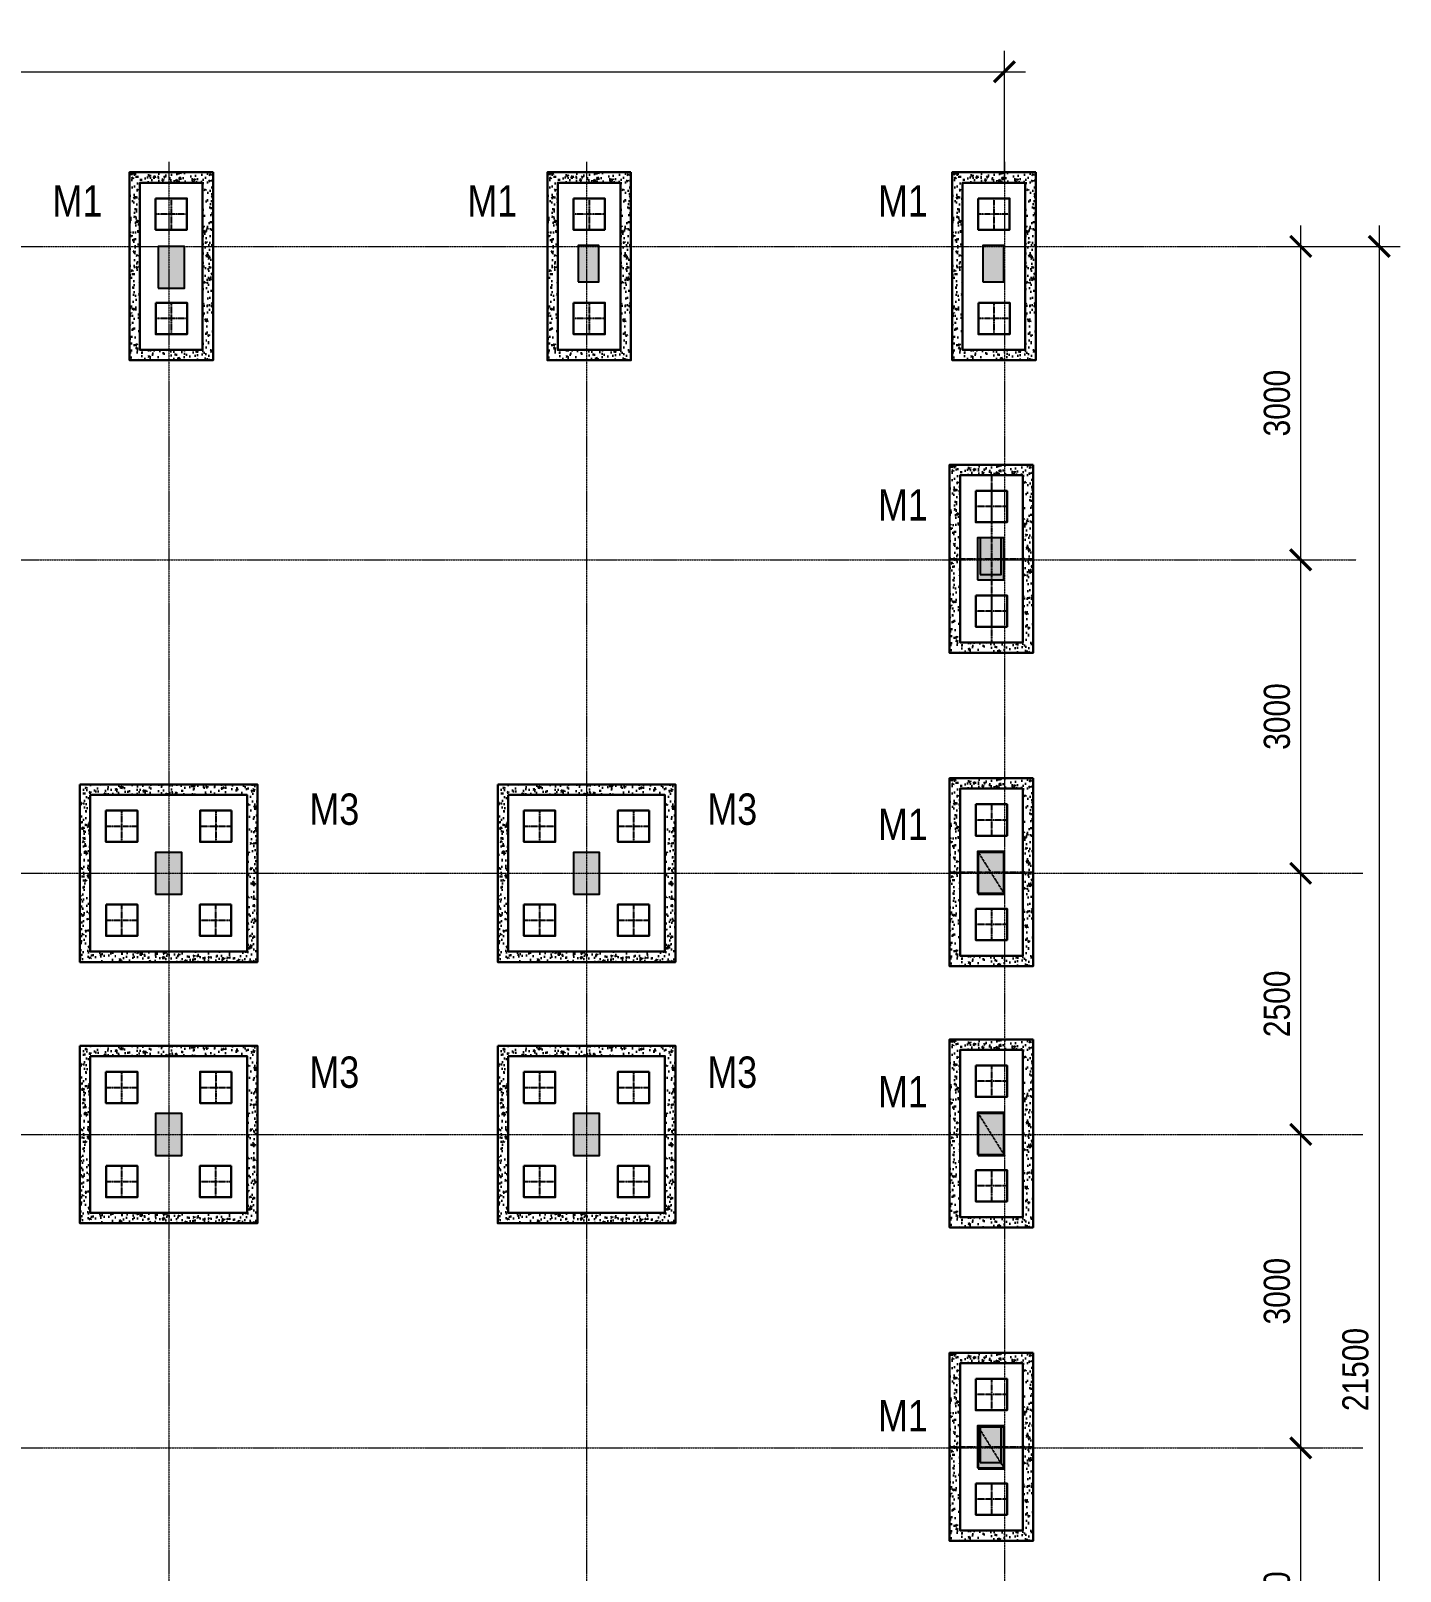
# Model space of a CAD drawing. Header units: inches. Extents: x -995865 to -814036, y 3430062 to 3602072.
# Drawn here: x -827144 to -814036, y 3499100 to 3513844 of the extents above; entities that cross this region are included whole.
import ezdxf

# ---------------------------------------------------------------- set-up
doc = ezdxf.new("R2010")
doc.units = ezdxf.units.IN
doc.header["$LTSCALE"] = 2.8
doc.header["$MEASUREMENT"] = 0
doc.linetypes.add('CENTERX2', pattern=[4, 2.5, -0.5, 0.5, -0.5])
doc.linetypes.add('DASHEDX2', pattern=[1.5, 1, -0.5])
for name, color, linetype, lineweight in [('5.TRUC', 1, 'CENTERX2', 13), ('duongkichthuoc', 4, 'Continuous', 13), ('NET BAO', 4, 'Continuous', 30)]:
    doc.layers.add(name, color=color, linetype=linetype, lineweight=lineweight)
for name, color, linetype in [('cot', 1, 'Continuous'), ('NETDUTDUT', 3, 'DASHEDX2'), ('text', 3, 'Continuous')]:
    doc.layers.add(name, color=color, linetype=linetype)
doc.styles.add('Helve-Condense', font='VHELVCN0.TTF')
doc.dimstyles.new('TL100', dxfattribs={"dimscale": 100, "dimtxt": 2.5, "dimasz": 2, "dimexe": 2, "dimexo": 1, "dimgap": 1, "dimtad": 1, "dimdec": 0, "dimzin": 0, "dimdsep": 46, "dimtxsty": 'Helve-Condense', "dimblk": 'ARCHTICK', "dimcen": 2, "dimdle": 2, "dimclrd": 256, "dimclre": 256, "dimclrt": 7, "dimadec": 0, "dimazin": 0, "dimtfac": 0.004, "dimtdec": 0, "dimtmove": 2, "dimatfit": 3, "dimfxl": 1, "dimtolj": 1, "dimtzin": 0, "dimlwd": 9, "dimlwe": 20, "dimarcsym": 1})

# ---------------------------------------------------------------- blocks, each defined once
blk = doc.blocks.new('_ArchTick')
at = {"color": 0, "linetype": 'ByBlock', "const_width": 0.15}
blk.add_lwpolyline([(-0.5, -0.5), (0.5, 0.5)], dxfattribs=at)
blk = doc.blocks.new('*D1065')
at = {"layer": 'DEFPOINTS', "color": 0}
for p in [(-817824, 3513452), (-846324, 3512304), (-817824, 3512304)]:
    blk.add_point(p, dxfattribs=at)
at = {"layer": 'duongkichthuoc', "linetype": 'Continuous', "lineweight": 20}
for p, q in [((-846324, 3512404), (-846324, 3513652)), ((-817824, 3512404), (-817824, 3513652))]:
    blk.add_line(p, q, dxfattribs=at)
at = {"layer": 'duongkichthuoc', "linetype": 'Continuous', "lineweight": 9}
blk.add_line((-846524, 3513452), (-817624, 3513452), dxfattribs=at)
at = {"layer": 'duongkichthuoc', "lineweight": 9, "xscale": 200, "yscale": 200, "zscale": 200, "rotation": 180}
blk.add_blockref('_ArchTick', (-846324, 3513452), dxfattribs=at)
at = {"layer": 'duongkichthuoc', "lineweight": 9, "xscale": 200, "yscale": 200, "zscale": 200}
blk.add_blockref('_ArchTick', (-817824, 3513452), dxfattribs=at)
at = {"layer": 'duongkichthuoc', "color": 7, "insert": (-832074, 3513679), "char_height": 250, "attachment_point": 5, "style": 'Helve-Condense'}
blk.add_mtext('\\A1;28500', dxfattribs=at)
blk = doc.blocks.new('*D1067')
at = {"layer": 'DEFPOINTS', "color": 0}
for p in [(-815423, 3500280), (-814988, 3500280), (-815882, 3497280)]:
    blk.add_point(p, dxfattribs=at)
at = {"layer": 'duongkichthuoc', "linetype": 'Continuous', "lineweight": 9}
blk.add_line((-814988, 3497080), (-814988, 3500480), dxfattribs=at)
at = {"layer": 'duongkichthuoc', "linetype": 'Continuous', "lineweight": 20}
for p, q in [((-815323, 3500280), (-814788, 3500280)), ((-815782, 3497280), (-814788, 3497280))]:
    blk.add_line(p, q, dxfattribs=at)
at = {"layer": 'duongkichthuoc', "lineweight": 9, "xscale": 200, "yscale": 200, "zscale": 200}
for p, rotation in [((-814988, 3500280), 90), ((-814988, 3497280), 270)]:
    blk.add_blockref('_ArchTick', p, dxfattribs=dict(at, rotation=rotation))
at = {"layer": 'duongkichthuoc', "color": 7, "insert": (-815215, 3498780), "char_height": 250, "attachment_point": 5, "rotation": 90, "style": 'Helve-Condense'}
blk.add_mtext('\\A1;3000', dxfattribs=at)
blk = doc.blocks.new('*D1068')
at = {"layer": 'DEFPOINTS', "color": 0}
for p in [(-815097, 3503280), (-814988, 3503280), (-815423, 3500280)]:
    blk.add_point(p, dxfattribs=at)
at = {"layer": 'duongkichthuoc', "linetype": 'Continuous', "lineweight": 9}
blk.add_line((-814988, 3500080), (-814988, 3503480), dxfattribs=at)
at = {"layer": 'duongkichthuoc', "linetype": 'Continuous', "lineweight": 20}
for p, q in [((-814997, 3503280), (-814788, 3503280)), ((-815323, 3500280), (-814788, 3500280))]:
    blk.add_line(p, q, dxfattribs=at)
at = {"layer": 'duongkichthuoc', "lineweight": 9, "xscale": 200, "yscale": 200, "zscale": 200}
for p, rotation in [((-814988, 3503280), 90), ((-814988, 3500280), 270)]:
    blk.add_blockref('_ArchTick', p, dxfattribs=dict(at, rotation=rotation))
at = {"layer": 'duongkichthuoc', "color": 7, "insert": (-815215, 3501780), "char_height": 250, "attachment_point": 5, "rotation": 90, "style": 'Helve-Condense'}
blk.add_mtext('\\A1;3000', dxfattribs=at)
blk = doc.blocks.new('*D1069')
at = {"layer": 'DEFPOINTS', "color": 0}
for p in [(-815097, 3505780), (-814988, 3505780), (-815097, 3503280)]:
    blk.add_point(p, dxfattribs=at)
at = {"layer": 'duongkichthuoc', "linetype": 'Continuous', "lineweight": 9}
blk.add_line((-814988, 3503080), (-814988, 3505980), dxfattribs=at)
at = {"layer": 'duongkichthuoc', "linetype": 'Continuous', "lineweight": 20}
for p, q in [((-814997, 3505780), (-814788, 3505780)), ((-814997, 3503280), (-814788, 3503280))]:
    blk.add_line(p, q, dxfattribs=at)
at = {"layer": 'duongkichthuoc', "lineweight": 9, "xscale": 200, "yscale": 200, "zscale": 200}
for p, rotation in [((-814988, 3505780), 90), ((-814988, 3503280), 270)]:
    blk.add_blockref('_ArchTick', p, dxfattribs=dict(at, rotation=rotation))
at = {"layer": 'duongkichthuoc', "color": 7, "insert": (-815215, 3504530), "char_height": 250, "attachment_point": 5, "rotation": 90, "style": 'Helve-Condense'}
blk.add_mtext('\\A1;2500', dxfattribs=at)
blk = doc.blocks.new('*D1070')
at = {"layer": 'DEFPOINTS', "color": 0}
for p in [(-815097, 3508780), (-814988, 3508780), (-815097, 3505780)]:
    blk.add_point(p, dxfattribs=at)
at = {"layer": 'duongkichthuoc', "linetype": 'Continuous', "lineweight": 9}
blk.add_line((-814988, 3505580), (-814988, 3508980), dxfattribs=at)
at = {"layer": 'duongkichthuoc', "linetype": 'Continuous', "lineweight": 20}
for p, q in [((-814997, 3508780), (-814788, 3508780)), ((-814997, 3505780), (-814788, 3505780))]:
    blk.add_line(p, q, dxfattribs=at)
at = {"layer": 'duongkichthuoc', "lineweight": 9, "xscale": 200, "yscale": 200, "zscale": 200}
for p, rotation in [((-814988, 3508780), 90), ((-814988, 3505780), 270)]:
    blk.add_blockref('_ArchTick', p, dxfattribs=dict(at, rotation=rotation))
at = {"layer": 'duongkichthuoc', "color": 7, "insert": (-815215, 3507280), "char_height": 250, "attachment_point": 5, "rotation": 90, "style": 'Helve-Condense'}
blk.add_mtext('\\A1;3000', dxfattribs=at)
blk = doc.blocks.new('*D1071')
at = {"layer": 'DEFPOINTS', "color": 0}
for p in [(-815097, 3511780), (-814988, 3511780), (-815097, 3508780)]:
    blk.add_point(p, dxfattribs=at)
at = {"layer": 'duongkichthuoc', "linetype": 'Continuous', "lineweight": 9}
blk.add_line((-814988, 3508580), (-814988, 3511980), dxfattribs=at)
at = {"layer": 'duongkichthuoc', "linetype": 'Continuous', "lineweight": 20}
for p, q in [((-814997, 3511780), (-814788, 3511780)), ((-814997, 3508780), (-814788, 3508780))]:
    blk.add_line(p, q, dxfattribs=at)
at = {"layer": 'duongkichthuoc', "lineweight": 9, "xscale": 200, "yscale": 200, "zscale": 200}
for p, rotation in [((-814988, 3511780), 90), ((-814988, 3508780), 270)]:
    blk.add_blockref('_ArchTick', p, dxfattribs=dict(at, rotation=rotation))
at = {"layer": 'duongkichthuoc', "color": 7, "insert": (-815215, 3510280), "char_height": 250, "attachment_point": 5, "rotation": 90, "style": 'Helve-Condense'}
blk.add_mtext('\\A1;3000', dxfattribs=at)
blk = doc.blocks.new('*D1072')
at = {"layer": 'DEFPOINTS', "color": 0}
for p in [(-815408, 3511780), (-815044, 3490280), (-814236, 3490280)]:
    blk.add_point(p, dxfattribs=at)
at = {"layer": 'duongkichthuoc', "linetype": 'Continuous', "lineweight": 9}
blk.add_line((-814236, 3511980), (-814236, 3490080), dxfattribs=at)
at = {"layer": 'duongkichthuoc', "linetype": 'Continuous', "lineweight": 20}
for p, q in [((-815308, 3511780), (-814036, 3511780)), ((-814944, 3490280), (-814036, 3490280))]:
    blk.add_line(p, q, dxfattribs=at)
at = {"layer": 'duongkichthuoc', "lineweight": 9, "xscale": 200, "yscale": 200, "zscale": 200}
for p, rotation in [((-814236, 3511780), 90), ((-814236, 3490280), 270)]:
    blk.add_blockref('_ArchTick', p, dxfattribs=dict(at, rotation=rotation))
at = {"layer": 'duongkichthuoc', "color": 7, "insert": (-814463, 3501030), "char_height": 250, "attachment_point": 5, "rotation": 90, "style": 'Helve-Condense'}
blk.add_mtext('\\A1;21500', dxfattribs=at)

msp = doc.modelspace()

# ---------------------------------------------------------------- hatches: boundary and pattern name
at = {"layer": 'cot'}
for points in [[(-825924.3, 3511379.7), (-825674.3, 3511379.7), (-825674.3, 3511779.7), (-825924.3, 3511779.7)], [(-821905.6, 3511439.9), (-821705.6, 3511439.9), (-821705.6, 3511789.9), (-821905.6, 3511789.9)], [(-818030.6, 3511439.9), (-817830.6, 3511439.9), (-817830.6, 3511789.9), (-818030.6, 3511789.9)], [(-818080.6, 3508589.9), (-817830.6, 3508589.9), (-817830.6, 3508989.9), (-818080.6, 3508989.9)], [(-818055.6, 3508639.9), (-817855.6, 3508639.9), (-817855.6, 3508989.9), (-818055.6, 3508989.9)], [(-825949.3, 3505579.7), (-825699.3, 3505579.7), (-825699.3, 3505979.7), (-825949.3, 3505979.7)], [(-821949.3, 3505579.7), (-821699.3, 3505579.7), (-821699.3, 3505979.7), (-821949.3, 3505979.7)], [(-818080.6, 3505589.9), (-817830.6, 3505589.9), (-817830.6, 3505989.9), (-818080.6, 3505989.9)], [(-818074.3, 3505579.7), (-817824.3, 3505579.7), (-817824.3, 3505979.7), (-818074.3, 3505979.7)], [(-825949.3, 3503079.7), (-825699.3, 3503079.7), (-825699.3, 3503479.7), (-825949.3, 3503479.7)], [(-821949.3, 3503079.7), (-821699.3, 3503079.7), (-821699.3, 3503479.7), (-821949.3, 3503479.7)], [(-818080.6, 3503089.9), (-817830.6, 3503089.9), (-817830.6, 3503489.9), (-818080.6, 3503489.9)], [(-818074.3, 3503079.7), (-817824.3, 3503079.7), (-817824.3, 3503479.7), (-818074.3, 3503479.7)], [(-818080.6, 3500089.9), (-817830.6, 3500089.9), (-817830.6, 3500489.9), (-818080.6, 3500489.9)], [(-818074.3, 3500079.7), (-817824.3, 3500079.7), (-817824.3, 3500479.7), (-818074.3, 3500479.7)]]:
    msp.add_hatch(color=256, dxfattribs=at).paths.add_polyline_path(points)
at = {"layer": 'NET BAO'}
h = msp.add_hatch(dxfattribs=at)
h.set_pattern_fill('AR-CONC', color=256, scale=20, style=0)
h.set_pattern_definition([(50, (28582.43, 4283.61), (143.4520365, -12.550427), [15, -165]), (355, (28582.43, 4283.61), (-27.750267, 150.438427), [12, -132]), (100.4514, (28594.39, 4282.57), (115.7018763, 137.8879084), [12.748038, -140.2284224]), (46.1842, (28582.43, 4323.61), (213.44821, -33.103803), [22.5, -247.5]), (96.6356, (28600.22, 4320.85), (186.932541, 194.823574), [19.122058, -210.3426]), (351.1842, (28582.43, 4323.61), (186.932389, 194.82372), [18, -198]), (21, (28602.43, 4313.61), (119.3814104, -80.523778), [15, -165]), (326, (28602.43, 4313.61), (48.6630664, 145.030009), [12, -132]), (71.4514, (28612.38, 4306.9), (168.0445257, 64.5060993), [12.748038, -140.2284224]), (37.5, (28582.43, 4283.613), (2.43197106, 66.5787708), [0, -130.4, 0, -134, 0, -132.5]), (7.5, (28582.43, 4283.61), (52.6139075, 78.8823424), [0, -76.4, 0, -127.4, 0, -50.5]), (327.5, (28537.83, 4283.613), (106.7644872, -4.51097435), [0, -50, 0, -156, 0, -207]), (317.5, (28517.83, 4283.61), (116.6372339, 20.0209965), [0, -65, 0, -103.6, 0, -147])])
h.paths.add_polyline_path([(-826199.3, 3512489.9), (-826199.3, 3511589.9), (-826099.3, 3511589.9), (-826099.3, 3512389.9), (-825499.3, 3512389.9), (-825499.3, 3511589.9), (-825399.3, 3511589.9), (-825399.3, 3512489.9)])
h.paths.add_polyline_path([(-825399.3, 3511589.9), (-825499.3, 3511589.9), (-825499.3, 3510789.9), (-826099.3, 3510789.9), (-826099.3, 3511589.9), (-826199.3, 3511589.9), (-826199.3, 3510689.9), (-825399.3, 3510689.9)])
h = msp.add_hatch(dxfattribs=at)
h.set_pattern_fill('AR-CONC', color=256, scale=20, style=0)
h.set_pattern_definition([(50, (32582.43, 4283.61), (143.4520365, -12.550427), [15, -165]), (355, (32582.43, 4283.61), (-27.750267, 150.438427), [12, -132]), (100.4514, (32594.39, 4282.57), (115.7018763, 137.8879084), [12.748038, -140.2284224]), (46.1842, (32582.43, 4323.61), (213.44821, -33.103803), [22.5, -247.5]), (96.6356, (32600.22, 4320.85), (186.932541, 194.823574), [19.122058, -210.3426]), (351.1842, (32582.43, 4323.61), (186.932389, 194.82372), [18, -198]), (21, (32602.43, 4313.61), (119.3814104, -80.523778), [15, -165]), (326, (32602.43, 4313.61), (48.6630664, 145.030009), [12, -132]), (71.4514, (32612.38, 4306.9), (168.0445257, 64.5060993), [12.748038, -140.2284224]), (37.5, (32582.43, 4283.613), (2.43197106, 66.5787708), [0, -130.4, 0, -134, 0, -132.5]), (7.5, (32582.43, 4283.61), (52.6139075, 78.8823424), [0, -76.4, 0, -127.4, 0, -50.5]), (327.5, (32537.83, 4283.613), (106.7644872, -4.51097435), [0, -50, 0, -156, 0, -207]), (317.5, (32517.83, 4283.61), (116.6372339, 20.0209965), [0, -65, 0, -103.6, 0, -147])])
h.paths.add_polyline_path([(-822199.3, 3512489.9), (-822199.3, 3511589.9), (-822099.3, 3511589.9), (-822099.3, 3512389.9), (-821499.3, 3512389.9), (-821499.3, 3511589.9), (-821399.3, 3511589.9), (-821399.3, 3512489.9)])
h.paths.add_polyline_path([(-821399.3, 3511589.9), (-821499.3, 3511589.9), (-821499.3, 3510789.9), (-822099.3, 3510789.9), (-822099.3, 3511589.9), (-822199.3, 3511589.9), (-822199.3, 3510689.9), (-821399.3, 3510689.9)])
h = msp.add_hatch(dxfattribs=at)
h.set_pattern_fill('AR-CONC', color=256, scale=20, style=0)
h.set_pattern_definition([(50, (36457.43, 4283.61), (143.4520365, -12.550427), [15, -165]), (355, (36457.43, 4283.61), (-27.750267, 150.438427), [12, -132]), (100.4514, (36469.39, 4282.57), (115.7018763, 137.8879084), [12.748038, -140.2284224]), (46.1842, (36457.43, 4323.61), (213.44821, -33.103803), [22.5, -247.5]), (96.6356, (36475.22, 4320.85), (186.932541, 194.823574), [19.122058, -210.3426]), (351.1842, (36457.43, 4323.61), (186.932389, 194.82372), [18, -198]), (21, (36477.43, 4313.61), (119.3814104, -80.523778), [15, -165]), (326, (36477.43, 4313.61), (48.6630664, 145.030009), [12, -132]), (71.4514, (36487.38, 4306.9), (168.0445257, 64.5060993), [12.748038, -140.2284224]), (37.5, (36457.43, 4283.613), (2.43197106, 66.5787708), [0, -130.4, 0, -134, 0, -132.5]), (7.5, (36457.43, 4283.61), (52.6139075, 78.8823424), [0, -76.4, 0, -127.4, 0, -50.5]), (327.5, (36412.83, 4283.613), (106.7644872, -4.51097435), [0, -50, 0, -156, 0, -207]), (317.5, (36392.83, 4283.61), (116.6372339, 20.0209965), [0, -65, 0, -103.6, 0, -147])])
h.paths.add_polyline_path([(-818324.3, 3512489.9), (-818324.3, 3511589.9), (-818224.3, 3511589.9), (-818224.3, 3512389.9), (-817624.3, 3512389.9), (-817624.3, 3511589.9), (-817524.3, 3511589.9), (-817524.3, 3512489.9)])
h.paths.add_polyline_path([(-817524.3, 3511589.9), (-817624.3, 3511589.9), (-817624.3, 3510789.9), (-818224.3, 3510789.9), (-818224.3, 3511589.9), (-818324.3, 3511589.9), (-818324.3, 3510689.9), (-817524.3, 3510689.9)])
h = msp.add_hatch(dxfattribs=at)
h.set_pattern_fill('AR-CONC', color=256, scale=20, style=0)
h.set_pattern_definition([(50, (36432.43, 1483.61), (143.4520365, -12.550427), [15, -165]), (355, (36432.43, 1483.61), (-27.750267, 150.438427), [12, -132]), (100.4514, (36444.39, 1482.57), (115.7018763, 137.8879084), [12.748038, -140.2284224]), (46.1842, (36432.43, 1523.61), (213.44821, -33.103803), [22.5, -247.5]), (96.6356, (36450.22, 1520.85), (186.932541, 194.823574), [19.122058, -210.3426]), (351.1842, (36432.43, 1523.61), (186.932389, 194.82372), [18, -198]), (21, (36452.43, 1513.61), (119.3814104, -80.523778), [15, -165]), (326, (36452.43, 1513.61), (48.6630664, 145.030009), [12, -132]), (71.4514, (36462.38, 1506.9), (168.0445257, 64.5060993), [12.748038, -140.2284224]), (37.5, (36432.43, 1483.613), (2.43197106, 66.5787708), [0, -130.4, 0, -134, 0, -132.5]), (7.5, (36432.43, 1483.61), (52.6139075, 78.8823424), [0, -76.4, 0, -127.4, 0, -50.5]), (327.5, (36387.83, 1483.613), (106.7644872, -4.51097435), [0, -50, 0, -156, 0, -207]), (317.5, (36367.83, 1483.61), (116.6372339, 20.0209965), [0, -65, 0, -103.6, 0, -147])])
h.paths.add_polyline_path([(-818349.3, 3509689.9), (-818349.3, 3508789.9), (-818249.3, 3508789.9), (-818249.3, 3509589.9), (-817649.3, 3509589.9), (-817649.3, 3508789.9), (-817549.3, 3508789.9), (-817549.3, 3509689.9)])
h.paths.add_polyline_path([(-817549.3, 3508789.9), (-817649.3, 3508789.9), (-817649.3, 3507989.9), (-818249.3, 3507989.9), (-818249.3, 3508789.9), (-818349.3, 3508789.9), (-818349.3, 3507889.9), (-817549.3, 3507889.9)])
h = msp.add_hatch(dxfattribs=at)
h.set_pattern_fill('AR-CONC', color=256, scale=20, style=0)
h.set_pattern_definition([(50, (15130.48, 17713.96), (143.4520365, -12.550427), [15, -165]), (355, (15130.48, 17713.96), (-27.750267, 150.438427), [12, -132]), (100.4514, (15142.44, 17712.91), (115.7018763, 137.8879084), [12.748038, -140.2284224]), (46.1842, (15130.48, 17753.96), (213.44821, -33.103803), [22.5, -247.5]), (96.6356, (15148.27, 17751.2), (186.932541, 194.823574), [19.122058, -210.3426]), (351.1842, (15130.48, 17753.96), (186.932389, 194.82372), [18, -198]), (21, (15150.48, 17743.96), (119.3814104, -80.523778), [15, -165]), (326, (15150.48, 17743.96), (48.6630664, 145.030009), [12, -132]), (71.4514, (15160.43, 17737.25), (168.0445257, 64.5060993), [12.748038, -140.2284224]), (37.5, (15130.48, 17713.96), (2.4319711, 66.5787708), [0, -130.4, 0, -134, 0, -132.5]), (7.5, (15130.48, 17713.96), (52.6139075, 78.8823424), [0, -76.4, 0, -127.4, 0, -50.5]), (327.5, (15085.88, 17713.96), (106.7644872, -4.51097435), [0, -50, 0, -156, 0, -207]), (317.5, (15065.88, 17713.96), (116.6372339, 20.0209965), [0, -65, 0, -103.6, 0, -147])])
h.paths.add_polyline_path([(-826674.3, 3504929.7), (-824974.3, 3504929.7), (-824974.3, 3506629.7), (-826674.3, 3506629.7)])
h.paths.add_polyline_path([(-826574.3, 3505029.7), (-825074.3, 3505029.7), (-825074.3, 3506529.7), (-826574.3, 3506529.7)], flags=16)
h = msp.add_hatch(dxfattribs=at)
h.set_pattern_fill('AR-CONC', color=256, scale=20, style=0)
h.set_pattern_definition([(50, (19130.48, 17713.96), (143.4520365, -12.550427), [15, -165]), (355, (19130.48, 17713.96), (-27.750267, 150.438427), [12, -132]), (100.4514, (19142.44, 17712.91), (115.7018763, 137.8879084), [12.748038, -140.2284224]), (46.1842, (19130.48, 17753.96), (213.44821, -33.103803), [22.5, -247.5]), (96.6356, (19148.27, 17751.2), (186.932541, 194.823574), [19.122058, -210.3426]), (351.1842, (19130.48, 17753.96), (186.932389, 194.82372), [18, -198]), (21, (19150.48, 17743.96), (119.3814104, -80.523778), [15, -165]), (326, (19150.48, 17743.96), (48.6630664, 145.030009), [12, -132]), (71.4514, (19160.43, 17737.25), (168.0445257, 64.5060993), [12.748038, -140.2284224]), (37.5, (19130.48, 17713.96), (2.4319711, 66.5787708), [0, -130.4, 0, -134, 0, -132.5]), (7.5, (19130.48, 17713.96), (52.6139075, 78.8823424), [0, -76.4, 0, -127.4, 0, -50.5]), (327.5, (19085.88, 17713.96), (106.7644872, -4.51097435), [0, -50, 0, -156, 0, -207]), (317.5, (19065.88, 17713.96), (116.6372339, 20.0209965), [0, -65, 0, -103.6, 0, -147])])
h.paths.add_polyline_path([(-822674.3, 3504929.7), (-820974.3, 3504929.7), (-820974.3, 3506629.7), (-822674.3, 3506629.7)])
h.paths.add_polyline_path([(-822574.3, 3505029.7), (-821074.3, 3505029.7), (-821074.3, 3506529.7), (-822574.3, 3506529.7)], flags=16)
h = msp.add_hatch(dxfattribs=at)
h.set_pattern_fill('AR-CONC', color=256, scale=20, style=0)
h.set_pattern_definition([(50, (36432.43, -1516.39), (143.4520365, -12.550427), [15, -165]), (355, (36432.43, -1516.39), (-27.750267, 150.438427), [12, -132]), (100.4514, (36444.39, -1517.43), (115.7018763, 137.8879084), [12.748038, -140.2284224]), (46.1842, (36432.43, -1476.39), (213.44821, -33.103803), [22.5, -247.5]), (96.6356, (36450.22, -1479.15), (186.932541, 194.823574), [19.122058, -210.3426]), (351.1842, (36432.43, -1476.39), (186.932389, 194.82372), [18, -198]), (21, (36452.43, -1486.39), (119.3814104, -80.523778), [15, -165]), (326, (36452.43, -1486.39), (48.6630664, 145.030009), [12, -132]), (71.4514, (36462.38, -1493.1), (168.0445257, 64.5060993), [12.748038, -140.2284224]), (37.5, (36432.43, -1516.387), (2.43197106, 66.5787708), [0, -130.4, 0, -134, 0, -132.5]), (7.5, (36432.43, -1516.39), (52.6139075, 78.8823424), [0, -76.4, 0, -127.4, 0, -50.5]), (327.5, (36387.83, -1516.387), (106.7644872, -4.51097435), [0, -50, 0, -156, 0, -207]), (317.5, (36367.83, -1516.39), (116.6372339, 20.0209965), [0, -65, 0, -103.6, 0, -147])])
h.paths.add_polyline_path([(-818349.3, 3506689.9), (-818349.3, 3505789.9), (-818249.3, 3505789.9), (-818249.3, 3506589.9), (-817649.3, 3506589.9), (-817649.3, 3505789.9), (-817549.3, 3505789.9), (-817549.3, 3506689.9)])
h.paths.add_polyline_path([(-817549.3, 3505789.9), (-817649.3, 3505789.9), (-817649.3, 3504989.9), (-818249.3, 3504989.9), (-818249.3, 3505789.9), (-818349.3, 3505789.9), (-818349.3, 3504889.9), (-817549.3, 3504889.9)])
h = msp.add_hatch(dxfattribs=at)
h.set_pattern_fill('AR-CONC', color=256, scale=20, style=0)
h.set_pattern_definition([(50, (15130.48, 15213.96), (143.4520365, -12.550427), [15, -165]), (355, (15130.48, 15213.96), (-27.750267, 150.438427), [12, -132]), (100.4514, (15142.44, 15212.91), (115.7018763, 137.8879084), [12.748038, -140.2284224]), (46.1842, (15130.48, 15253.96), (213.44821, -33.103803), [22.5, -247.5]), (96.6356, (15148.27, 15251.2), (186.932541, 194.823574), [19.122058, -210.3426]), (351.1842, (15130.48, 15253.96), (186.932389, 194.82372), [18, -198]), (21, (15150.48, 15243.96), (119.3814104, -80.523778), [15, -165]), (326, (15150.48, 15243.96), (48.6630664, 145.030009), [12, -132]), (71.4514, (15160.43, 15237.25), (168.0445257, 64.5060993), [12.748038, -140.2284224]), (37.5, (15130.48, 15213.96), (2.4319711, 66.5787708), [0, -130.4, 0, -134, 0, -132.5]), (7.5, (15130.48, 15213.96), (52.6139075, 78.8823424), [0, -76.4, 0, -127.4, 0, -50.5]), (327.5, (15085.88, 15213.96), (106.7644872, -4.51097435), [0, -50, 0, -156, 0, -207]), (317.5, (15065.88, 15213.96), (116.6372339, 20.0209965), [0, -65, 0, -103.6, 0, -147])])
h.paths.add_polyline_path([(-826674.3, 3502429.7), (-824974.3, 3502429.7), (-824974.3, 3504129.7), (-826674.3, 3504129.7)])
h.paths.add_polyline_path([(-826574.3, 3502529.7), (-825074.3, 3502529.7), (-825074.3, 3504029.7), (-826574.3, 3504029.7)], flags=16)
h = msp.add_hatch(dxfattribs=at)
h.set_pattern_fill('AR-CONC', color=256, scale=20, style=0)
h.set_pattern_definition([(50, (19130.48, 15213.96), (143.4520365, -12.550427), [15, -165]), (355, (19130.48, 15213.96), (-27.750267, 150.438427), [12, -132]), (100.4514, (19142.44, 15212.91), (115.7018763, 137.8879084), [12.748038, -140.2284224]), (46.1842, (19130.48, 15253.96), (213.44821, -33.103803), [22.5, -247.5]), (96.6356, (19148.27, 15251.2), (186.932541, 194.823574), [19.122058, -210.3426]), (351.1842, (19130.48, 15253.96), (186.932389, 194.82372), [18, -198]), (21, (19150.48, 15243.96), (119.3814104, -80.523778), [15, -165]), (326, (19150.48, 15243.96), (48.6630664, 145.030009), [12, -132]), (71.4514, (19160.43, 15237.25), (168.0445257, 64.5060993), [12.748038, -140.2284224]), (37.5, (19130.48, 15213.96), (2.4319711, 66.5787708), [0, -130.4, 0, -134, 0, -132.5]), (7.5, (19130.48, 15213.96), (52.6139075, 78.8823424), [0, -76.4, 0, -127.4, 0, -50.5]), (327.5, (19085.88, 15213.96), (106.7644872, -4.51097435), [0, -50, 0, -156, 0, -207]), (317.5, (19065.88, 15213.96), (116.6372339, 20.0209965), [0, -65, 0, -103.6, 0, -147])])
h.paths.add_polyline_path([(-822674.3, 3502429.7), (-820974.3, 3502429.7), (-820974.3, 3504129.7), (-822674.3, 3504129.7)])
h.paths.add_polyline_path([(-822574.3, 3502529.7), (-821074.3, 3502529.7), (-821074.3, 3504029.7), (-822574.3, 3504029.7)], flags=16)
h = msp.add_hatch(dxfattribs=at)
h.set_pattern_fill('AR-CONC', color=256, scale=20, style=0)
h.set_pattern_definition([(50, (36432.43, -4016.39), (143.4520365, -12.550427), [15, -165]), (355, (36432.43, -4016.39), (-27.750267, 150.438427), [12, -132]), (100.4514, (36444.39, -4017.43), (115.7018763, 137.8879084), [12.748038, -140.2284224]), (46.1842, (36432.43, -3976.39), (213.44821, -33.103803), [22.5, -247.5]), (96.6356, (36450.22, -3979.15), (186.932541, 194.823574), [19.122058, -210.3426]), (351.1842, (36432.43, -3976.39), (186.932389, 194.82372), [18, -198]), (21, (36452.43, -3986.39), (119.3814104, -80.523778), [15, -165]), (326, (36452.43, -3986.39), (48.6630664, 145.030009), [12, -132]), (71.4514, (36462.38, -3993.1), (168.0445257, 64.5060993), [12.748038, -140.2284224]), (37.5, (36432.43, -4016.387), (2.43197106, 66.5787708), [0, -130.4, 0, -134, 0, -132.5]), (7.5, (36432.43, -4016.39), (52.6139075, 78.8823424), [0, -76.4, 0, -127.4, 0, -50.5]), (327.5, (36387.83, -4016.387), (106.7644872, -4.51097435), [0, -50, 0, -156, 0, -207]), (317.5, (36367.83, -4016.39), (116.6372339, 20.0209965), [0, -65, 0, -103.6, 0, -147])])
h.paths.add_polyline_path([(-818349.3, 3504189.9), (-818349.3, 3503289.9), (-818249.3, 3503289.9), (-818249.3, 3504089.9), (-817649.3, 3504089.9), (-817649.3, 3503289.9), (-817549.3, 3503289.9), (-817549.3, 3504189.9)])
h.paths.add_polyline_path([(-817549.3, 3503289.9), (-817649.3, 3503289.9), (-817649.3, 3502489.9), (-818249.3, 3502489.9), (-818249.3, 3503289.9), (-818349.3, 3503289.9), (-818349.3, 3502389.9), (-817549.3, 3502389.9)])
h = msp.add_hatch(dxfattribs=at)
h.set_pattern_fill('AR-CONC', color=256, scale=20, style=0)
h.set_pattern_definition([(50, (36432.43, -7016.39), (143.4520365, -12.550427), [15, -165]), (355, (36432.43, -7016.39), (-27.750267, 150.438427), [12, -132]), (100.4514, (36444.39, -7017.43), (115.7018763, 137.8879084), [12.748038, -140.2284224]), (46.1842, (36432.43, -6976.39), (213.44821, -33.103803), [22.5, -247.5]), (96.6356, (36450.22, -6979.15), (186.932541, 194.823574), [19.122058, -210.3426]), (351.1842, (36432.43, -6976.39), (186.932389, 194.82372), [18, -198]), (21, (36452.43, -6986.39), (119.3814104, -80.523778), [15, -165]), (326, (36452.43, -6986.39), (48.6630664, 145.030009), [12, -132]), (71.4514, (36462.38, -6993.1), (168.0445257, 64.5060993), [12.748038, -140.2284224]), (37.5, (36432.43, -7016.387), (2.43197106, 66.5787708), [0, -130.4, 0, -134, 0, -132.5]), (7.5, (36432.43, -7016.39), (52.6139075, 78.8823424), [0, -76.4, 0, -127.4, 0, -50.5]), (327.5, (36387.83, -7016.387), (106.7644872, -4.51097435), [0, -50, 0, -156, 0, -207]), (317.5, (36367.83, -7016.39), (116.6372339, 20.0209965), [0, -65, 0, -103.6, 0, -147])])
h.paths.add_polyline_path([(-818349.3, 3501189.9), (-818349.3, 3500289.9), (-818249.3, 3500289.9), (-818249.3, 3501089.9), (-817649.3, 3501089.9), (-817649.3, 3500289.9), (-817549.3, 3500289.9), (-817549.3, 3501189.9)])
h.paths.add_polyline_path([(-817549.3, 3500289.9), (-817649.3, 3500289.9), (-817649.3, 3499489.9), (-818249.3, 3499489.9), (-818249.3, 3500289.9), (-818349.3, 3500289.9), (-818349.3, 3499389.9), (-817549.3, 3499389.9)])

# ---------------------------------------------------------------- linework, layer by layer
at = {"layer": '5.TRUC'}
for points in [[(-825824.3, 3512588.3), (-825824.3, 3486121.6)], [(-821824.3, 3512588.3), (-821824.3, 3486121.6)], [(-817824.3, 3512588.3), (-817824.3, 3486121.6)], [(-849726.5, 3511779.7), (-814392.8, 3511779.7)], [(-849792, 3508779.7), (-814458.3, 3508779.7)], [(-849726.5, 3505779.7), (-814392.8, 3505779.7)], [(-849726.5, 3503279.7), (-814392.8, 3503279.7)], [(-849726.5, 3500279.7), (-814392.8, 3500279.7)]]:
    msp.add_lwpolyline(points, dxfattribs=at)
at = {"layer": 'cot'}
for points in [[(-825924.3, 3511379.7), (-825674.3, 3511379.7), (-825674.3, 3511779.7), (-825924.3, 3511779.7)], [(-821905.6, 3511439.9), (-821705.6, 3511439.9), (-821705.6, 3511789.9), (-821905.6, 3511789.9)], [(-818030.6, 3511439.9), (-817830.6, 3511439.9), (-817830.6, 3511789.9), (-818030.6, 3511789.9)], [(-818080.6, 3508589.9), (-817830.6, 3508589.9), (-817830.6, 3508989.9), (-818080.6, 3508989.9)], [(-818055.6, 3508639.9), (-817855.6, 3508639.9), (-817855.6, 3508989.9), (-818055.6, 3508989.9)], [(-825949.3, 3505579.7), (-825699.3, 3505579.7), (-825699.3, 3505979.7), (-825949.3, 3505979.7)], [(-821949.3, 3505579.7), (-821699.3, 3505579.7), (-821699.3, 3505979.7), (-821949.3, 3505979.7)], [(-818080.6, 3505589.9), (-817830.6, 3505589.9), (-817830.6, 3505989.9), (-818080.6, 3505989.9)], [(-818074.3, 3505579.7), (-817824.3, 3505579.7), (-817824.3, 3505979.7), (-818074.3, 3505979.7)], [(-825949.3, 3503079.7), (-825699.3, 3503079.7), (-825699.3, 3503479.7), (-825949.3, 3503479.7)], [(-825949.3, 3503079.7), (-825699.3, 3503079.7), (-825699.3, 3503479.7), (-825949.3, 3503479.7)], [(-821949.3, 3503079.7), (-821699.3, 3503079.7), (-821699.3, 3503479.7), (-821949.3, 3503479.7)], [(-818080.6, 3503089.9), (-817830.6, 3503089.9), (-817830.6, 3503489.9), (-818080.6, 3503489.9)], [(-818074.3, 3503079.7), (-817824.3, 3503079.7), (-817824.3, 3503479.7), (-818074.3, 3503479.7)], [(-818080.6, 3500089.9), (-817830.6, 3500089.9), (-817830.6, 3500489.9), (-818080.6, 3500489.9)], [(-818074.3, 3500079.7), (-817824.3, 3500079.7), (-817824.3, 3500479.7), (-818074.3, 3500479.7)], [(-818055.6, 3500139.9), (-817855.6, 3500139.9), (-817855.6, 3500489.9), (-818055.6, 3500489.9)]]:
    msp.add_lwpolyline(points, close=True, dxfattribs=at)
at = {"layer": 'NET BAO'}
for p, q in [((-824974.3, 3506629.7), (-826674.3, 3506629.7)), ((-826674.3, 3506629.7), (-826674.3, 3504929.7)), ((-824974.3, 3506629.7), (-824974.3, 3504929.7)), ((-820974.3, 3506629.7), (-822674.3, 3506629.7)), ((-822674.3, 3506629.7), (-822674.3, 3504929.7)), ((-820974.3, 3506629.7), (-820974.3, 3504929.7)), ((-825074.3, 3506529.7), (-826574.3, 3506529.7)), ((-826574.3, 3506529.7), (-826574.3, 3505029.7)), ((-825074.3, 3505029.7), (-825074.3, 3506529.7)), ((-825074.3, 3506529.7), (-825074.3, 3505029.7)), ((-821074.3, 3506529.7), (-822574.3, 3506529.7)), ((-822574.3, 3506529.7), (-822574.3, 3505029.7)), ((-821074.3, 3505029.7), (-821074.3, 3506529.7)), ((-821074.3, 3506529.7), (-821074.3, 3505029.7)), ((-826574.3, 3505029.7), (-825074.3, 3505029.7)), ((-822574.3, 3505029.7), (-821074.3, 3505029.7)), ((-826674.3, 3504929.7), (-824974.3, 3504929.7)), ((-822674.3, 3504929.7), (-820974.3, 3504929.7)), ((-824974.3, 3504129.7), (-826674.3, 3504129.7)), ((-826674.3, 3504129.7), (-826674.3, 3502429.7)), ((-824974.3, 3504129.7), (-824974.3, 3502429.7)), ((-820974.3, 3504129.7), (-822674.3, 3504129.7)), ((-822674.3, 3504129.7), (-822674.3, 3502429.7)), ((-820974.3, 3504129.7), (-820974.3, 3502429.7)), ((-825074.3, 3504029.7), (-826574.3, 3504029.7)), ((-826574.3, 3504029.7), (-826574.3, 3502529.7)), ((-825074.3, 3502529.7), (-825074.3, 3504029.7)), ((-825074.3, 3504029.7), (-825074.3, 3502529.7)), ((-821074.3, 3504029.7), (-822574.3, 3504029.7)), ((-822574.3, 3504029.7), (-822574.3, 3502529.7)), ((-821074.3, 3502529.7), (-821074.3, 3504029.7)), ((-821074.3, 3504029.7), (-821074.3, 3502529.7)), ((-826574.3, 3502529.7), (-825074.3, 3502529.7)), ((-822574.3, 3502529.7), (-821074.3, 3502529.7)), ((-826674.3, 3502429.7), (-824974.3, 3502429.7)), ((-822674.3, 3502429.7), (-820974.3, 3502429.7))]:
    msp.add_line(p, q, dxfattribs=at)
for points in [[(-825399.3, 3512489.9), (-826199.3, 3512489.9), (-826199.3, 3510689.9), (-825399.3, 3510689.9)], [(-825499.3, 3512389.9), (-826099.3, 3512389.9), (-826099.3, 3510789.9), (-825499.3, 3510789.9)], [(-821399.3, 3512489.9), (-822199.3, 3512489.9), (-822199.3, 3510689.9), (-821399.3, 3510689.9)], [(-821499.3, 3512389.9), (-822099.3, 3512389.9), (-822099.3, 3510789.9), (-821499.3, 3510789.9)], [(-817524.3, 3512489.9), (-818324.3, 3512489.9), (-818324.3, 3510689.9), (-817524.3, 3510689.9)], [(-817624.3, 3512389.9), (-818224.3, 3512389.9), (-818224.3, 3510789.9), (-817624.3, 3510789.9)], [(-817549.3, 3509689.9), (-818349.3, 3509689.9), (-818349.3, 3507889.9), (-817549.3, 3507889.9)], [(-817649.3, 3509589.9), (-818249.3, 3509589.9), (-818249.3, 3507989.9), (-817649.3, 3507989.9)], [(-826674.3, 3506629.7), (-824974.3, 3506629.7), (-824974.3, 3504929.7), (-826674.3, 3504929.7)], [(-822674.3, 3506629.7), (-820974.3, 3506629.7), (-820974.3, 3504929.7), (-822674.3, 3504929.7)], [(-817549.3, 3506689.9), (-818349.3, 3506689.9), (-818349.3, 3504889.9), (-817549.3, 3504889.9)], [(-826574.3, 3506529.7), (-825074.3, 3506529.7), (-825074.3, 3505029.7), (-826574.3, 3505029.7)], [(-822574.3, 3506529.7), (-821074.3, 3506529.7), (-821074.3, 3505029.7), (-822574.3, 3505029.7)], [(-817649.3, 3506589.9), (-818249.3, 3506589.9), (-818249.3, 3504989.9), (-817649.3, 3504989.9)], [(-826674.3, 3504129.7), (-824974.3, 3504129.7), (-824974.3, 3502429.7), (-826674.3, 3502429.7)], [(-822674.3, 3504129.7), (-820974.3, 3504129.7), (-820974.3, 3502429.7), (-822674.3, 3502429.7)], [(-817549.3, 3504189.9), (-818349.3, 3504189.9), (-818349.3, 3502389.9), (-817549.3, 3502389.9)], [(-817649.3, 3504089.9), (-818249.3, 3504089.9), (-818249.3, 3502489.9), (-817649.3, 3502489.9)], [(-826574.3, 3504029.7), (-825074.3, 3504029.7), (-825074.3, 3502529.7), (-826574.3, 3502529.7)], [(-822574.3, 3504029.7), (-821074.3, 3504029.7), (-821074.3, 3502529.7), (-822574.3, 3502529.7)], [(-817549.3, 3501189.9), (-818349.3, 3501189.9), (-818349.3, 3499389.9), (-817549.3, 3499389.9)], [(-817649.3, 3501089.9), (-818249.3, 3501089.9), (-818249.3, 3499489.9), (-817649.3, 3499489.9)]]:
    msp.add_lwpolyline(points, close=True, dxfattribs=at)
at = {"layer": 'NET BAO', "color": 2}
for points in [[(-825949.3, 3512239.9), (-825949.3, 3511939.9), (-825649.3, 3511939.9), (-825649.3, 3512239.9)], [(-821949.3, 3512239.9), (-821949.3, 3511939.9), (-821649.3, 3511939.9), (-821649.3, 3512239.9)], [(-818074.3, 3512239.9), (-818074.3, 3511939.9), (-817774.3, 3511939.9), (-817774.3, 3512239.9)], [(-825948.4, 3511239.9), (-825948.4, 3510939.9), (-825648.4, 3510939.9), (-825648.4, 3511239.9)], [(-821948.4, 3511239.9), (-821948.4, 3510939.9), (-821648.4, 3510939.9), (-821648.4, 3511239.9)], [(-818073.4, 3511239.9), (-818073.4, 3510939.9), (-817773.4, 3510939.9), (-817773.4, 3511239.9)], [(-818099.3, 3509439.9), (-818099.3, 3509139.9), (-817799.3, 3509139.9), (-817799.3, 3509439.9)], [(-818098.4, 3508439.9), (-818098.4, 3508139.9), (-817798.4, 3508139.9), (-817798.4, 3508439.9)], [(-826424.3, 3506379.7), (-826424.3, 3506079.7), (-826124.3, 3506079.7), (-826124.3, 3506379.7)], [(-825224.3, 3506379.7), (-825224.3, 3506079.7), (-825524.3, 3506079.7), (-825524.3, 3506379.7)], [(-822424.3, 3506379.7), (-822424.3, 3506079.7), (-822124.3, 3506079.7), (-822124.3, 3506379.7)], [(-821224.3, 3506379.7), (-821224.3, 3506079.7), (-821524.3, 3506079.7), (-821524.3, 3506379.7)], [(-818099.3, 3506439.9), (-818099.3, 3506139.9), (-817799.3, 3506139.9), (-817799.3, 3506439.9)], [(-826423.4, 3505479.7), (-826423.4, 3505179.7), (-826123.4, 3505179.7), (-826123.4, 3505479.7)], [(-825225.2, 3505479.7), (-825225.2, 3505179.7), (-825525.2, 3505179.7), (-825525.2, 3505479.7)], [(-822423.4, 3505479.7), (-822423.4, 3505179.7), (-822123.4, 3505179.7), (-822123.4, 3505479.7)], [(-821225.2, 3505479.7), (-821225.2, 3505179.7), (-821525.2, 3505179.7), (-821525.2, 3505479.7)], [(-818098.4, 3505439.9), (-818098.4, 3505139.9), (-817798.4, 3505139.9), (-817798.4, 3505439.9)], [(-826424.3, 3503879.7), (-826424.3, 3503579.7), (-826124.3, 3503579.7), (-826124.3, 3503879.7)], [(-825224.3, 3503879.7), (-825224.3, 3503579.7), (-825524.3, 3503579.7), (-825524.3, 3503879.7)], [(-822424.3, 3503879.7), (-822424.3, 3503579.7), (-822124.3, 3503579.7), (-822124.3, 3503879.7)], [(-821224.3, 3503879.7), (-821224.3, 3503579.7), (-821524.3, 3503579.7), (-821524.3, 3503879.7)], [(-818099.3, 3503939.9), (-818099.3, 3503639.9), (-817799.3, 3503639.9), (-817799.3, 3503939.9)], [(-826423.4, 3502979.7), (-826423.4, 3502679.7), (-826123.4, 3502679.7), (-826123.4, 3502979.7)], [(-825225.2, 3502979.7), (-825225.2, 3502679.7), (-825525.2, 3502679.7), (-825525.2, 3502979.7)], [(-822423.4, 3502979.7), (-822423.4, 3502679.7), (-822123.4, 3502679.7), (-822123.4, 3502979.7)], [(-821225.2, 3502979.7), (-821225.2, 3502679.7), (-821525.2, 3502679.7), (-821525.2, 3502979.7)], [(-818098.4, 3502939.9), (-818098.4, 3502639.9), (-817798.4, 3502639.9), (-817798.4, 3502939.9)], [(-818099.3, 3500939.9), (-818099.3, 3500639.9), (-817799.3, 3500639.9), (-817799.3, 3500939.9)], [(-818098.4, 3499939.9), (-818098.4, 3499639.9), (-817798.4, 3499639.9), (-817798.4, 3499939.9)]]:
    msp.add_lwpolyline(points, close=True, dxfattribs=at)
at = {"layer": 'NETDUTDUT'}
for p, q in [((-825799.3, 3512239.9), (-825799.3, 3511939.9)), ((-821799.3, 3512239.9), (-821799.3, 3511939.9)), ((-817924.3, 3512239.9), (-817924.3, 3511939.9)), ((-825649.3, 3512089.9), (-825949.3, 3512089.9)), ((-821649.3, 3512089.9), (-821949.3, 3512089.9)), ((-817774.3, 3512089.9), (-818074.3, 3512089.9)), ((-825799.3, 3511239.9), (-825799.3, 3510939.9)), ((-821799.3, 3511239.9), (-821799.3, 3510939.9)), ((-817924.3, 3511239.9), (-817924.3, 3510939.9)), ((-825649.3, 3511089.9), (-825949.3, 3511089.9)), ((-821649.3, 3511089.9), (-821949.3, 3511089.9)), ((-817774.3, 3511089.9), (-818074.3, 3511089.9)), ((-817949.3, 3509589.9), (-817949.3, 3507989.9)), ((-817949.3, 3509439.9), (-817949.3, 3509139.9)), ((-817799.3, 3509289.9), (-818099.3, 3509289.9)), ((-818349.3, 3508789.9), (-817549.3, 3508789.9)), ((-817949.3, 3508439.9), (-817949.3, 3508139.9)), ((-817799.3, 3508289.9), (-818099.3, 3508289.9)), ((-826274.3, 3506379.7), (-826274.3, 3506079.7)), ((-825374.3, 3506379.7), (-825374.3, 3506079.7)), ((-822274.3, 3506379.7), (-822274.3, 3506079.7)), ((-821374.3, 3506379.7), (-821374.3, 3506079.7)), ((-817949.3, 3506439.9), (-817949.3, 3506139.9)), ((-826424.3, 3506229.7), (-826124.3, 3506229.7)), ((-825524.3, 3506229.7), (-825224.3, 3506229.7)), ((-822424.3, 3506229.7), (-822124.3, 3506229.7)), ((-821524.3, 3506229.7), (-821224.3, 3506229.7)), ((-817799.3, 3506289.9), (-818099.3, 3506289.9)), ((-818074.3, 3505979.7), (-817824.3, 3505579.7)), ((-818349.3, 3505789.9), (-817549.3, 3505789.9)), ((-826274.3, 3505479.7), (-826274.3, 3505179.7)), ((-825375.2, 3505479.7), (-825375.2, 3505179.7)), ((-822274.3, 3505479.7), (-822274.3, 3505179.7)), ((-821375.2, 3505479.7), (-821375.2, 3505179.7)), ((-817949.3, 3505439.9), (-817949.3, 3505139.9)), ((-826424.3, 3505329.7), (-826124.3, 3505329.7)), ((-825525.2, 3505329.7), (-825225.2, 3505329.7)), ((-822424.3, 3505329.7), (-822124.3, 3505329.7)), ((-821525.2, 3505329.7), (-821225.2, 3505329.7)), ((-817799.3, 3505289.9), (-818099.3, 3505289.9)), ((-826274.3, 3503879.7), (-826274.3, 3503579.7)), ((-825374.3, 3503879.7), (-825374.3, 3503579.7)), ((-822274.3, 3503879.7), (-822274.3, 3503579.7)), ((-821374.3, 3503879.7), (-821374.3, 3503579.7)), ((-817949.3, 3503939.9), (-817949.3, 3503639.9)), ((-826424.3, 3503729.7), (-826124.3, 3503729.7)), ((-825524.3, 3503729.7), (-825224.3, 3503729.7)), ((-822424.3, 3503729.7), (-822124.3, 3503729.7)), ((-821524.3, 3503729.7), (-821224.3, 3503729.7)), ((-817799.3, 3503789.9), (-818099.3, 3503789.9)), ((-818074.3, 3503479.7), (-817824.3, 3503079.7)), ((-826274.3, 3502979.7), (-826274.3, 3502679.7)), ((-825375.2, 3502979.7), (-825375.2, 3502679.7)), ((-822274.3, 3502979.7), (-822274.3, 3502679.7)), ((-821375.2, 3502979.7), (-821375.2, 3502679.7)), ((-817949.3, 3502939.9), (-817949.3, 3502639.9)), ((-826424.3, 3502829.7), (-826124.3, 3502829.7)), ((-825525.2, 3502829.7), (-825225.2, 3502829.7)), ((-822424.3, 3502829.7), (-822124.3, 3502829.7)), ((-821525.2, 3502829.7), (-821225.2, 3502829.7)), ((-817799.3, 3502789.9), (-818099.3, 3502789.9)), ((-817949.3, 3500939.9), (-817949.3, 3500639.9)), ((-817799.3, 3500789.9), (-818099.3, 3500789.9)), ((-818074.3, 3500479.7), (-817824.3, 3500079.7)), ((-818349.3, 3500289.9), (-817549.3, 3500289.9)), ((-817949.3, 3499939.9), (-817949.3, 3499639.9)), ((-817799.3, 3499789.9), (-818099.3, 3499789.9))]:
    msp.add_line(p, q, dxfattribs=at)

# ---------------------------------------------------------------- texts
at = {"layer": 'text', "style": 'Helve-Condense'}
for s, p in [('M1', (-826936, 3512065.9)), ('M1', (-822965.2, 3512065.9)), ('M1', (-819034.2, 3512065.9)), ('M1', (-819034.2, 3509155.9)), ('M3', (-824477.2, 3506243.7)), ('M3', (-820668.3, 3506243.7)), ('M1', (-819034.2, 3506098.5)), ('M3', (-824477.2, 3503726.3)), ('M3', (-820668.3, 3503726.3)), ('M1', (-819034.2, 3503540.4)), ('M1', (-819034.2, 3500437.4))]:
    msp.add_text(s, height=300, dxfattribs=at).set_placement(p)

# ---------------------------------------------------------------- dimensions: what is measured, and where the dimension line sits
at = {"layer": 'duongkichthuoc'}
dim = msp.add_linear_dim(base=(-817824.3, 3513451.8), p1=(-846324.3, 3512304.4), p2=(-817824.3, 3512304.4), dimstyle='TL100', dxfattribs=at)
dim.commit()
dim.dimension.update_dxf_attribs({"geometry": '*D1065', "text_midpoint": (-832074.3, 3513679.5)})
for base, p1, p2, picture, middle in [((-814235.8, 3490279.7), (-815407.8, 3511779.7), (-815043.9, 3490279.7), '*D1072', (-814463.4, 3501029.7)), ((-814987.6, 3511779.7), (-815096.5, 3508779.7), (-815096.5, 3511779.7), '*D1071', (-815215.3, 3510279.7)), ((-814987.6, 3508779.7), (-815096.5, 3505779.7), (-815096.5, 3508779.7), '*D1070', (-815215.3, 3507279.7)), ((-814987.6, 3505779.7), (-815096.5, 3503279.7), (-815096.5, 3505779.7), '*D1069', (-815215.3, 3504529.7)), ((-814987.6, 3503279.7), (-815422.6, 3500279.7), (-815096.5, 3503279.7), '*D1068', (-815215.3, 3501779.7)), ((-814987.6, 3500279.7), (-815882.3, 3497279.7), (-815422.6, 3500279.7), '*D1067', (-815215.3, 3498779.7))]:
    dim = msp.add_linear_dim(base=base, p1=p1, p2=p2, angle=90, dimstyle='TL100', dxfattribs=at)
    dim.commit()
    dim.dimension.update_dxf_attribs({"geometry": picture, "text_midpoint": middle})

doc.saveas('drawing.dxf')
